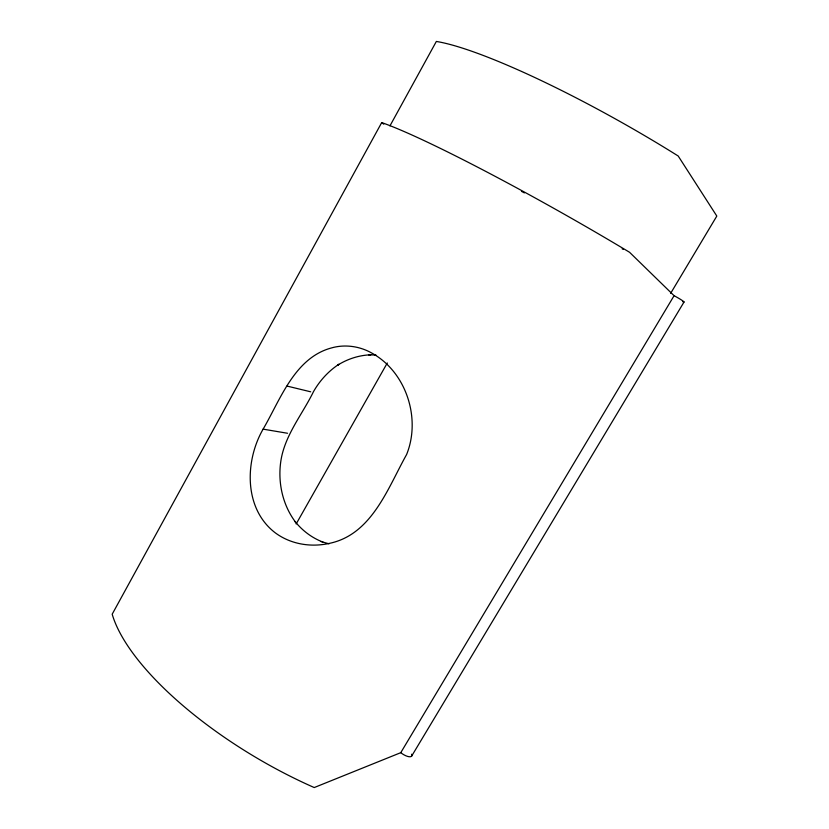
<?xml version="1.0" encoding="UTF-8"?>
<svg xmlns="http://www.w3.org/2000/svg" width="829" height="829" viewBox="0 0 829 829"><rect width="100%" height="100%" fill="white"/><g stroke="black" fill="none" stroke-linecap="round" stroke-linejoin="round"><path stroke-width="1.24" d="M263.104 429.142C244.7 461.017 243.726 508.83 275.342 532.881C290.616 544.218 310.813 547.534 329.206 543.409C371.983 534.664 387.868 487.877 406.614 454.51C421.287 418.179 406.075 371.485 371.216 352.739C359.351 346.17 344.843 344.17 331.745 347.859C294.533 357.631 280.285 399.92 263.104 429.142L287.539 433.266M381.703 122.588L112.184 614.206A212.628 79.791 30.6 0 0 314.232 787.55L400.77 752.67L674.081 295.694L629.543 252.265A225.809 16.735 29.6 0 0 600.113 234.825L595.087 231.892A225.809 16.735 29.6 0 0 381.703 122.588L383.744 124.163M389.951 125.884L436.344 41.45L438.955 41.906A220.535 33.492 29.5 0 1 648.496 137.925L653.356 140.806A220.535 33.492 29.5 0 1 672.443 152.422L678.195 156.007L716.816 216.068L670.63 293.373M296.16 523.969L387.288 362.978M411.65 756.1L684.049 301.984M376.014 355.092L368.604 354.719L370.874 354.802C359.04 355.195 347.506 358.957 337.517 365.257L338.906 364.263C328.388 371.185 319.745 380.687 313.507 391.609C302.492 414.158 285.28 434.562 281.031 459.908C277.435 481.794 282.44 505.224 296.108 522.881L295.051 521.493C302.378 530.664 311.994 537.938 322.989 542.104M286.989 386.065L310.688 391.806M320.74 541.461L329.009 543.814M622.164 248.793L623.253 249.436M411.671 754.214A8.756 3.275 33.3 0 1 408.987 756.711A8.756 3.275 33.3 0 1 400.77 752.67M674.661 296.005A9.295 0.684 29.2 0 1 682.764 300.844A9.295 0.684 29.2 0 1 682.692 301.663M521.493 191.344A218.317 16.165 29.6 0 1 524.363 192.908"/></g></svg>
